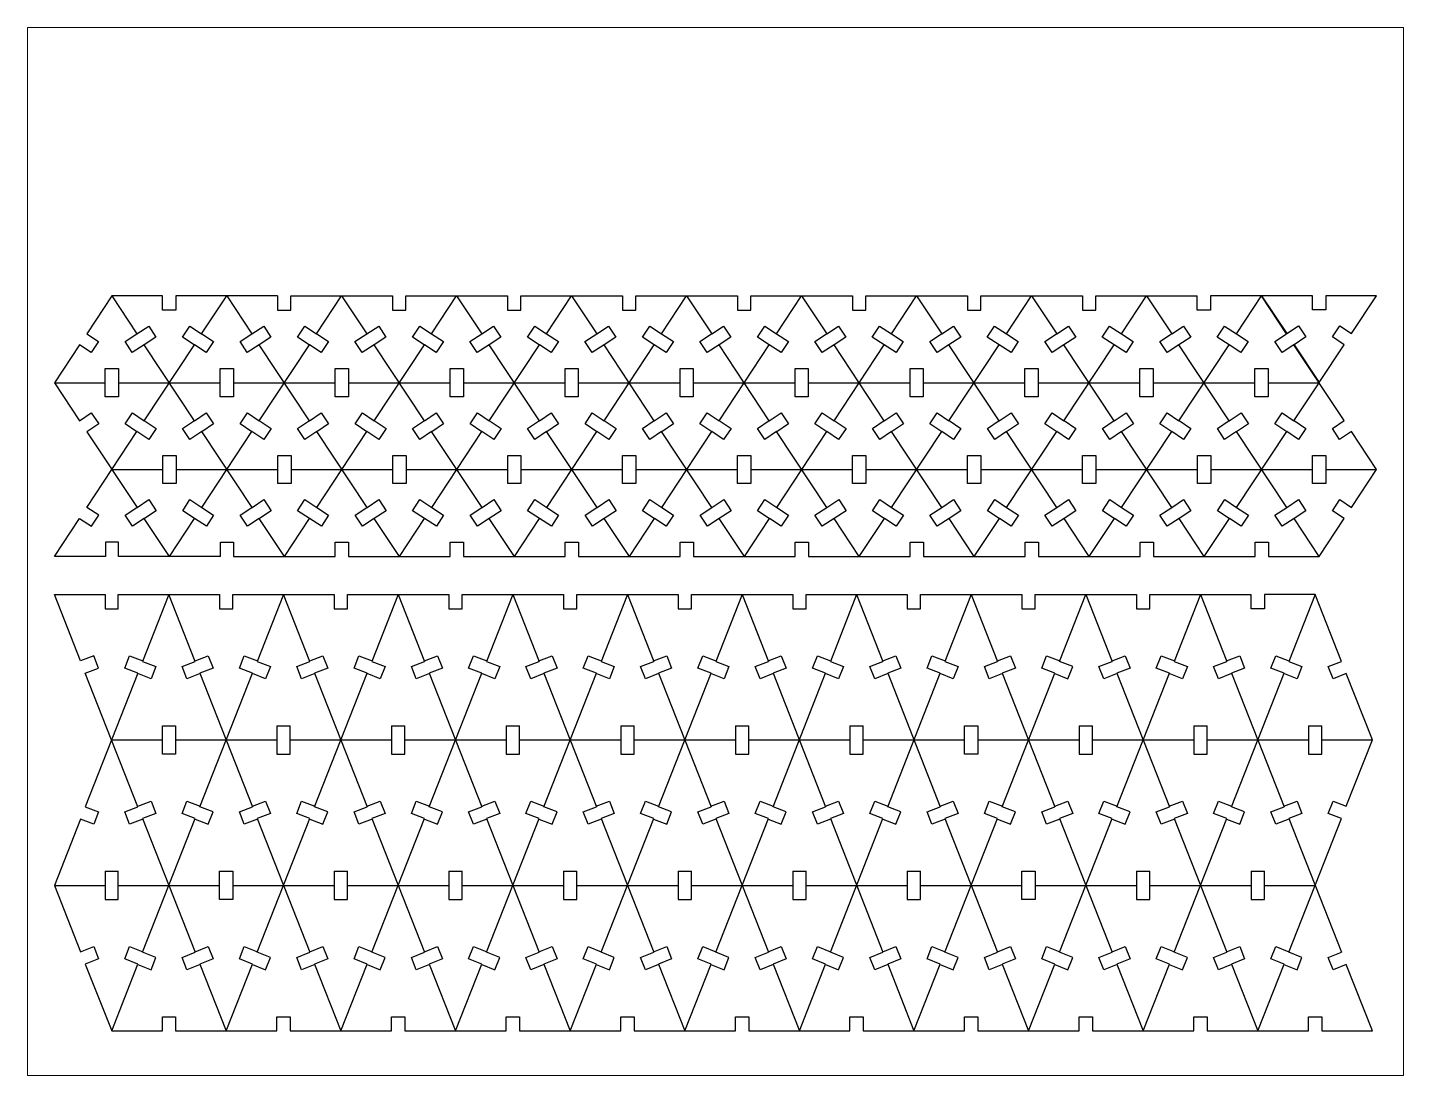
# Paper-space layout 'Layout1' of a CAD drawing. Header units: inches. Extents: x 0.63 to 9.03, y 0.8 to 7.2.
# The model-space entities are those that its viewports show. They can reach past a viewport. Long polylines and large blocks are cut down to what shows.
import ezdxf

# ---------------------------------------------------------------- set-up
doc = ezdxf.new("R2010")
doc.units = ezdxf.units.IN
doc.header["$MEASUREMENT"] = 0
doc.layers.add('sheet1', color=160, linetype='Continuous', plot=False)
doc.layers.add('View Port', color=7, linetype='Continuous', plot=False)

msp = doc.modelspace()

# ---------------------------------------------------------------- linework, layer by layer
at = {"layer": 'sheet1'}
for points in [[(0.67, 6.757), (0.45, 6.423), (0.554, 6.354), (0.489, 6.256), (0.385, 6.325), (0.164, 5.99), (0.613, 5.99)], [(2.134, 6.757), (1.236, 6.757), (1.236, 6.632), (1.119, 6.632), (1.119, 6.757), (0.67, 6.757), (0.893, 6.422), (0.997, 6.491), (1.061, 6.393), (0.957, 6.324)], [(1.399, 6.324), (1.295, 6.393), (1.36, 6.491), (1.464, 6.422), (1.685, 6.757)], [(1.685, 6.757), (1.907, 6.422), (2.012, 6.491), (2.076, 6.393), (1.972, 6.324)], [(2.134, 6.757), (2.134, 6.632), (2.251, 6.632), (2.251, 6.757), (3.149, 6.757)], [(2.414, 6.324), (2.31, 6.393), (2.374, 6.491), (2.479, 6.422), (2.7, 6.757)], [(2.7, 6.757), (2.922, 6.422)], [(3.149, 6.757), (3.149, 6.632), (3.266, 6.632), (3.266, 6.757), (4.164, 6.757)], [(3.429, 6.324), (3.325, 6.393), (3.389, 6.491), (3.494, 6.422), (3.715, 6.757)], [(3.715, 6.757), (3.937, 6.422), (4.041, 6.491), (4.106, 6.393), (4.002, 6.324)], [(4.164, 6.757), (4.164, 6.632), (4.281, 6.632), (4.281, 6.757), (5.179, 6.757)], [(4.444, 6.324), (4.34, 6.393), (4.404, 6.491), (4.509, 6.422), (4.73, 6.757)], [(4.73, 6.757), (4.952, 6.422), (5.056, 6.491), (5.121, 6.393), (5.017, 6.324)], [(5.179, 6.757), (5.179, 6.632), (5.296, 6.632), (5.296, 6.757), (6.194, 6.757)], [(5.459, 6.324), (5.355, 6.393), (5.419, 6.491), (5.523, 6.422), (5.745, 6.757)], [(5.745, 6.757), (5.967, 6.422), (6.071, 6.491), (6.136, 6.393), (6.032, 6.324)], [(6.194, 6.757), (6.194, 6.632), (6.311, 6.632), (6.311, 6.757), (7.209, 6.757)], [(6.474, 6.324), (6.37, 6.393), (6.434, 6.491), (6.538, 6.422), (6.76, 6.757)], [(6.76, 6.757), (6.982, 6.422), (7.086, 6.491), (7.151, 6.393), (7.047, 6.324)], [(7.209, 6.757), (7.209, 6.632), (7.326, 6.632), (7.326, 6.757), (8.224, 6.757)], [(7.489, 6.324), (7.384, 6.393), (7.449, 6.491), (7.553, 6.422), (7.775, 6.757)], [(7.775, 6.757), (7.997, 6.422), (8.101, 6.491), (8.166, 6.393), (8.061, 6.324)], [(8.224, 6.757), (8.224, 6.632), (8.341, 6.632), (8.341, 6.757), (9.239, 6.757)], [(8.504, 6.324), (8.399, 6.393), (8.464, 6.491), (8.568, 6.422), (8.79, 6.757)], [(8.79, 6.757), (9.012, 6.422), (9.116, 6.491), (9.181, 6.393), (9.076, 6.324)], [(9.239, 6.757), (9.239, 6.632), (9.356, 6.632), (9.356, 6.757), (10.253, 6.757)], [(9.518, 6.324), (9.414, 6.393), (9.479, 6.491), (9.583, 6.422), (9.804, 6.757)], [(9.804, 6.757), (10.027, 6.422), (10.131, 6.491), (10.195, 6.393), (10.091, 6.324)], [(10.533, 6.324), (10.429, 6.393), (10.494, 6.491), (10.598, 6.422), (10.819, 6.757), (10.37, 6.757), (10.37, 6.632), (10.253, 6.632), (10.253, 6.757)], [(11.549, 5.656), (11.105, 6.325), (11.001, 6.256), (10.937, 6.354), (11.041, 6.423), (10.819, 6.757)], [(2.922, 6.422), (3.027, 6.491), (3.091, 6.393), (2.987, 6.324)], [(1.401, 5.655), (0.956, 6.325), (0.852, 6.256), (0.788, 6.354), (0.892, 6.423)], [(0.893, 5.558), (0.788, 5.627), (0.853, 5.724), (0.957, 5.655), (1.4, 6.325)], [(1.465, 6.423), (1.569, 6.354), (1.504, 6.256), (1.4, 6.325)], [(2.416, 5.655), (1.971, 6.325), (1.867, 6.256), (1.803, 6.354), (1.907, 6.423)], [(1.908, 5.558), (1.803, 5.627), (1.868, 5.724), (1.972, 5.655), (2.415, 6.325)], [(2.48, 6.423), (2.584, 6.354), (2.519, 6.256), (2.415, 6.325)], [(3.431, 5.655), (2.986, 6.325), (2.882, 6.256), (2.817, 6.354), (2.922, 6.423)], [(2.922, 5.558), (2.818, 5.627), (2.883, 5.724), (2.987, 5.655), (3.43, 6.325)], [(3.494, 6.423), (3.599, 6.354), (3.534, 6.256), (3.43, 6.325)], [(4.445, 5.655), (4.001, 6.325), (3.897, 6.256), (3.832, 6.354), (3.936, 6.423)], [(3.937, 5.558), (3.833, 5.627), (3.898, 5.724), (4.002, 5.655), (4.445, 6.325)], [(4.509, 6.423), (4.614, 6.354), (4.549, 6.256), (4.445, 6.325)], [(5.46, 5.655), (5.016, 6.325), (4.912, 6.256), (4.847, 6.354), (4.951, 6.423)], [(4.952, 5.558), (4.848, 5.627), (4.912, 5.724), (5.017, 5.655), (5.46, 6.325)], [(5.524, 6.423), (5.628, 6.354), (5.564, 6.256), (5.46, 6.325)], [(6.475, 5.655), (6.031, 6.325), (5.927, 6.256), (5.862, 6.354), (5.966, 6.423)], [(5.967, 5.558), (5.863, 5.627), (5.927, 5.724), (6.032, 5.655), (6.475, 6.325)], [(6.539, 6.423), (6.643, 6.354), (6.579, 6.256), (6.475, 6.325)], [(7.49, 5.655), (7.046, 6.325), (6.942, 6.256), (6.877, 6.354), (6.981, 6.423)], [(6.982, 5.558), (6.878, 5.627), (6.942, 5.724), (7.046, 5.655), (7.489, 6.325)], [(7.554, 6.423), (7.658, 6.354), (7.594, 6.256), (7.489, 6.325)], [(8.505, 5.655), (8.061, 6.325), (7.957, 6.256), (7.892, 6.354), (7.996, 6.423)], [(7.997, 5.558), (7.893, 5.627), (7.957, 5.724), (8.061, 5.655), (8.504, 6.325)], [(8.569, 6.423), (8.673, 6.354), (8.609, 6.256), (8.504, 6.325)], [(9.52, 5.655), (9.076, 6.325), (8.971, 6.256), (8.907, 6.354), (9.011, 6.423)], [(9.012, 5.558), (8.907, 5.627), (8.972, 5.724), (9.076, 5.655), (9.519, 6.325)], [(9.584, 6.423), (9.688, 6.354), (9.624, 6.256), (9.519, 6.325)], [(10.535, 5.655), (10.09, 6.325), (9.986, 6.256), (9.922, 6.354), (10.026, 6.423)], [(10.027, 5.558), (9.922, 5.627), (9.987, 5.724), (10.091, 5.655), (10.534, 6.325)], [(10.599, 6.423), (10.703, 6.354), (10.638, 6.256), (10.534, 6.325)], [(0.613, 5.99), (0.613, 6.115), (0.73, 6.115), (0.73, 5.99), (1.628, 5.99)], [(1.628, 5.99), (1.628, 6.115), (1.745, 6.115), (1.745, 5.99), (2.642, 5.99)], [(2.642, 5.99), (2.642, 6.115), (2.759, 6.115), (2.759, 5.99), (3.657, 5.99)], [(3.657, 5.99), (3.657, 6.115), (3.774, 6.115), (3.774, 5.99), (4.672, 5.99)], [(4.672, 5.99), (4.672, 6.115), (4.789, 6.115), (4.789, 5.99), (5.687, 5.99)], [(5.687, 5.99), (5.687, 6.115), (5.804, 6.115), (5.804, 5.99), (6.702, 5.99)], [(6.702, 5.99), (6.702, 6.115), (6.819, 6.115), (6.819, 5.99), (7.717, 5.99)], [(7.717, 5.99), (7.717, 6.115), (7.834, 6.115), (7.834, 5.99), (8.732, 5.99)], [(8.732, 5.99), (8.732, 6.115), (8.849, 6.115), (8.849, 5.99), (9.747, 5.99)], [(9.747, 5.99), (9.747, 6.115), (9.864, 6.115), (9.864, 5.99), (10.762, 5.99)], [(10.762, 5.99), (10.762, 6.115), (10.879, 6.115), (10.879, 5.99), (11.328, 5.99)], [(0.164, 5.99), (0.386, 5.655), (0.49, 5.724), (0.555, 5.627), (0.451, 5.558), (0.894, 4.889)], [(0.73, 5.99), (0.73, 5.865), (0.613, 5.865), (0.613, 5.99)], [(1.745, 5.99), (1.745, 5.865), (1.628, 5.865), (1.628, 5.99)], [(2.759, 5.99), (2.759, 5.865), (2.642, 5.865), (2.642, 5.99)], [(3.774, 5.99), (3.774, 5.865), (3.657, 5.865), (3.657, 5.99)], [(4.789, 5.99), (4.789, 5.865), (4.672, 5.865), (4.672, 5.99)], [(5.804, 5.99), (5.804, 5.865), (5.687, 5.865), (5.687, 5.99)], [(6.819, 5.99), (6.819, 5.865), (6.702, 5.865), (6.702, 5.99)], [(7.834, 5.99), (7.834, 5.865), (7.717, 5.865), (7.717, 5.99)], [(8.849, 5.99), (8.849, 5.865), (8.732, 5.865), (8.732, 5.99)], [(9.864, 5.99), (9.864, 5.865), (9.747, 5.865), (9.747, 5.99)], [(10.879, 5.99), (10.879, 5.865), (10.762, 5.865), (10.762, 5.99)], [(11.042, 5.558), (10.937, 5.627), (11.002, 5.724), (11.106, 5.655), (11.328, 5.99)], [(1.401, 5.655), (1.505, 5.724), (1.57, 5.627), (1.465, 5.558)], [(2.416, 5.655), (2.52, 5.724), (2.584, 5.627), (2.48, 5.558)], [(3.431, 5.655), (3.535, 5.724), (3.599, 5.627), (3.495, 5.558)], [(4.445, 5.655), (4.55, 5.724), (4.614, 5.627), (4.51, 5.558)], [(5.46, 5.655), (5.565, 5.724), (5.629, 5.627), (5.525, 5.558)], [(6.475, 5.655), (6.579, 5.724), (6.644, 5.627), (6.54, 5.558)], [(7.49, 5.655), (7.594, 5.724), (7.659, 5.627), (7.555, 5.558)], [(8.505, 5.655), (8.609, 5.724), (8.674, 5.627), (8.57, 5.558)], [(9.52, 5.655), (9.624, 5.724), (9.689, 5.627), (9.585, 5.558)], [(10.535, 5.655), (10.639, 5.724), (10.704, 5.627), (10.599, 5.558)], [(0.958, 5.656), (1.062, 5.587), (0.998, 5.49), (0.893, 5.559)], [(1.909, 4.889), (1.465, 5.559), (1.36, 5.49), (1.296, 5.587), (1.4, 5.656)], [(1.973, 5.656), (2.077, 5.587), (2.013, 5.49), (1.908, 5.559)], [(2.924, 4.889), (2.48, 5.559), (2.375, 5.49), (2.311, 5.587), (2.415, 5.656)], [(2.988, 5.656), (3.092, 5.587), (3.027, 5.49), (2.923, 5.559)], [(3.939, 4.889), (3.494, 5.559), (3.39, 5.49), (3.326, 5.587), (3.43, 5.656)], [(4.003, 5.656), (4.107, 5.587), (4.042, 5.49), (3.938, 5.559)], [(4.954, 4.889), (4.509, 5.559), (4.405, 5.49), (4.34, 5.587), (4.445, 5.656)], [(5.017, 5.656), (5.122, 5.587), (5.057, 5.49), (4.953, 5.559)], [(5.969, 4.889), (5.524, 5.559), (5.42, 5.49), (5.355, 5.587), (5.46, 5.656)], [(6.032, 5.656), (6.137, 5.587), (6.072, 5.49), (5.968, 5.559)], [(6.983, 4.889), (6.539, 5.559), (6.435, 5.49), (6.37, 5.587), (6.474, 5.656)], [(7.047, 5.656), (7.152, 5.587), (7.087, 5.49), (6.983, 5.559)], [(7.998, 4.889), (7.554, 5.559), (7.45, 5.49), (7.385, 5.587), (7.489, 5.656)], [(8.062, 5.656), (8.166, 5.587), (8.102, 5.49), (7.998, 5.559)], [(9.013, 4.889), (8.569, 5.559), (8.465, 5.49), (8.4, 5.587), (8.504, 5.656)], [(9.077, 5.656), (9.181, 5.587), (9.117, 5.49), (9.013, 5.559)], [(10.028, 4.889), (9.584, 5.559), (9.48, 5.49), (9.415, 5.587), (9.519, 5.656)], [(10.092, 5.656), (10.196, 5.587), (10.132, 5.49), (10.027, 5.559)], [(11.043, 4.889), (10.599, 5.559), (10.494, 5.49), (10.43, 5.587), (10.534, 5.656)], [(11.107, 5.656), (11.211, 5.587), (11.147, 5.49), (11.042, 5.559)], [(11.27, 5.224), (11.27, 5.349), (11.387, 5.349), (11.387, 5.224), (11.836, 5.224), (11.614, 5.559), (11.509, 5.49), (11.445, 5.587), (11.549, 5.656)], [(1.629, 4.457), (0.731, 4.457), (0.731, 4.582), (0.614, 4.582), (0.614, 4.457), (0.165, 4.457), (0.387, 4.792), (0.491, 4.723), (0.555, 4.821), (0.451, 4.89), (0.893, 5.559)], [(1.401, 4.791), (1.297, 4.86), (1.361, 4.958), (1.465, 4.889), (1.908, 5.559)], [(2.416, 4.791), (2.311, 4.86), (2.376, 4.958), (2.48, 4.889), (2.923, 5.559)], [(3.431, 4.791), (3.326, 4.86), (3.391, 4.958), (3.495, 4.889), (3.938, 5.559)], [(4.445, 4.791), (4.341, 4.86), (4.406, 4.958), (4.51, 4.889), (4.953, 5.559)], [(5.46, 4.791), (5.356, 4.86), (5.421, 4.958), (5.525, 4.889), (5.968, 5.559)], [(6.475, 4.791), (6.371, 4.86), (6.435, 4.958), (6.54, 4.889), (6.983, 5.559)], [(7.49, 4.791), (7.386, 4.86), (7.45, 4.958), (7.555, 4.889), (7.998, 5.559)], [(8.505, 4.791), (8.401, 4.86), (8.465, 4.958), (8.57, 4.889), (9.013, 5.559)], [(9.52, 4.791), (9.416, 4.86), (9.48, 4.958), (9.584, 4.889), (10.027, 5.559)], [(10.535, 4.791), (10.431, 4.86), (10.495, 4.958), (10.599, 4.889), (11.042, 5.559)], [(1.121, 5.224), (1.121, 5.349), (1.238, 5.349), (1.238, 5.224), (2.136, 5.224)], [(2.136, 5.224), (2.136, 5.349), (2.253, 5.349), (2.253, 5.224), (3.151, 5.224)], [(3.151, 5.224), (3.151, 5.349), (3.268, 5.349), (3.268, 5.224), (4.166, 5.224)], [(4.166, 5.224), (4.166, 5.349), (4.283, 5.349), (4.283, 5.224), (5.18, 5.224)], [(5.18, 5.224), (5.18, 5.349), (5.297, 5.349), (5.297, 5.224), (6.195, 5.224)], [(6.195, 5.224), (6.195, 5.349), (6.312, 5.349), (6.312, 5.224), (7.21, 5.224)], [(7.21, 5.224), (7.21, 5.349), (7.327, 5.349), (7.327, 5.224), (8.225, 5.224)], [(8.225, 5.224), (8.225, 5.349), (8.342, 5.349), (8.342, 5.224), (9.24, 5.224)], [(9.24, 5.224), (9.24, 5.349), (9.357, 5.349), (9.357, 5.224), (10.255, 5.224)], [(10.255, 5.224), (10.255, 5.349), (10.372, 5.349), (10.372, 5.224), (11.27, 5.224)], [(0.672, 5.224), (1.121, 5.224)], [(1.238, 5.224), (1.238, 5.099), (1.121, 5.099), (1.121, 5.224)], [(2.253, 5.224), (2.253, 5.099), (2.136, 5.099), (2.136, 5.224)], [(3.268, 5.224), (3.268, 5.099), (3.151, 5.099), (3.151, 5.224)], [(4.283, 5.224), (4.283, 5.099), (4.166, 5.099), (4.166, 5.224)], [(5.297, 5.224), (5.297, 5.099), (5.18, 5.099), (5.18, 5.224)], [(6.312, 5.224), (6.312, 5.099), (6.195, 5.099), (6.195, 5.224)], [(7.327, 5.224), (7.327, 5.099), (7.21, 5.099), (7.21, 5.224)], [(8.342, 5.224), (8.342, 5.099), (8.225, 5.099), (8.225, 5.224)], [(9.357, 5.224), (9.357, 5.099), (9.24, 5.099), (9.24, 5.224)], [(10.372, 5.224), (10.372, 5.099), (10.255, 5.099), (10.255, 5.224)], [(11.387, 5.224), (11.387, 5.099), (11.27, 5.099), (11.27, 5.224)], [(11.329, 4.457), (11.55, 4.791), (11.445, 4.86), (11.51, 4.958), (11.614, 4.889), (11.836, 5.224)], [(1.18, 4.457), (0.958, 4.792), (0.854, 4.723), (0.789, 4.821), (0.893, 4.89)], [(0.894, 4.889), (0.998, 4.958), (1.063, 4.86), (0.959, 4.791)], [(1.466, 4.89), (1.57, 4.821), (1.506, 4.723), (1.402, 4.792)], [(2.195, 4.457), (1.973, 4.792), (1.869, 4.723), (1.804, 4.821), (1.908, 4.89)], [(1.909, 4.889), (2.013, 4.958), (2.078, 4.86), (1.974, 4.791)], [(2.481, 4.89), (2.585, 4.821), (2.521, 4.723), (2.416, 4.792)], [(3.21, 4.457), (2.988, 4.792), (2.884, 4.723), (2.819, 4.821), (2.923, 4.89)], [(2.924, 4.889), (3.028, 4.958), (3.093, 4.86), (2.988, 4.791)], [(3.496, 4.89), (3.6, 4.821), (3.536, 4.723), (3.431, 4.792)], [(4.225, 4.457), (4.003, 4.792), (3.898, 4.723), (3.834, 4.821), (3.938, 4.89)], [(3.939, 4.889), (4.043, 4.958), (4.108, 4.86), (4.003, 4.791)], [(4.511, 4.89), (4.615, 4.821), (4.551, 4.723), (4.446, 4.792)], [(5.24, 4.457), (5.017, 4.792), (4.913, 4.723), (4.849, 4.821), (4.953, 4.89)], [(4.954, 4.889), (5.058, 4.958), (5.122, 4.86), (5.018, 4.791)], [(5.526, 4.89), (5.63, 4.821), (5.565, 4.723), (5.461, 4.792)], [(6.255, 4.457), (6.032, 4.792), (5.928, 4.723), (5.864, 4.821), (5.968, 4.89)], [(5.969, 4.889), (6.073, 4.958), (6.137, 4.86), (6.033, 4.791)], [(6.541, 4.89), (6.645, 4.821), (6.58, 4.723), (6.476, 4.792)], [(7.269, 4.457), (7.047, 4.792), (6.943, 4.723), (6.878, 4.821), (6.983, 4.89)], [(6.983, 4.889), (7.088, 4.958), (7.152, 4.86), (7.048, 4.791)], [(7.555, 4.89), (7.66, 4.821), (7.595, 4.723), (7.491, 4.792)], [(8.284, 4.457), (8.062, 4.792), (7.958, 4.723), (7.893, 4.821), (7.998, 4.89)], [(7.998, 4.889), (8.102, 4.958), (8.167, 4.86), (8.063, 4.791)], [(8.57, 4.89), (8.675, 4.821), (8.61, 4.723), (8.506, 4.792)], [(9.299, 4.457), (9.077, 4.792), (8.973, 4.723), (8.908, 4.821), (9.012, 4.89)], [(9.013, 4.889), (9.117, 4.958), (9.182, 4.86), (9.078, 4.791)], [(9.585, 4.89), (9.689, 4.821), (9.625, 4.723), (9.521, 4.792)], [(10.314, 4.457), (10.092, 4.792), (9.988, 4.723), (9.923, 4.821), (10.027, 4.89)], [(10.028, 4.889), (10.132, 4.958), (10.197, 4.86), (10.093, 4.791)], [(10.6, 4.89), (10.704, 4.821), (10.64, 4.723), (10.536, 4.792)], [(10.763, 4.457), (10.763, 4.582), (10.88, 4.582), (10.88, 4.457), (11.329, 4.457), (11.107, 4.792), (11.003, 4.723), (10.938, 4.821), (11.042, 4.89)], [(11.043, 4.889), (11.147, 4.958), (11.212, 4.86), (11.108, 4.791)], [(1.18, 4.457), (1.402, 4.792)], [(2.195, 4.457), (2.416, 4.792)], [(3.21, 4.457), (3.431, 4.792)], [(4.225, 4.457), (4.446, 4.792)], [(5.24, 4.457), (5.461, 4.792)], [(6.255, 4.457), (6.476, 4.792)], [(7.269, 4.457), (7.491, 4.792)], [(8.284, 4.457), (8.506, 4.792)], [(9.299, 4.457), (9.521, 4.792)], [(10.314, 4.457), (10.536, 4.792)], [(1.629, 4.457), (1.629, 4.582), (1.746, 4.582), (1.746, 4.457), (2.644, 4.457)], [(2.644, 4.457), (2.644, 4.582), (2.761, 4.582), (2.761, 4.457), (3.659, 4.457)], [(3.659, 4.457), (3.659, 4.582), (3.776, 4.582), (3.776, 4.457), (4.674, 4.457)], [(4.674, 4.457), (4.674, 4.582), (4.791, 4.582), (4.791, 4.457), (5.689, 4.457)], [(5.689, 4.457), (5.689, 4.582), (5.806, 4.582), (5.806, 4.457), (6.703, 4.457)], [(6.703, 4.457), (6.703, 4.582), (6.82, 4.582), (6.82, 4.457), (7.718, 4.457)], [(7.718, 4.457), (7.718, 4.582), (7.835, 4.582), (7.835, 4.457), (8.733, 4.457)], [(8.733, 4.457), (8.733, 4.582), (8.85, 4.582), (8.85, 4.457), (9.748, 4.457)], [(9.748, 4.457), (9.748, 4.582), (9.865, 4.582), (9.865, 4.457), (10.763, 4.457)], [(0.902, 2.246), (0.437, 3.426), (0.554, 3.471), (0.511, 3.58), (0.394, 3.534), (0.164, 4.12), (0.611, 4.12), (0.611, 3.995), (0.728, 3.995), (0.728, 4.12), (1.623, 4.12)], [(1.451, 3.422), (1.334, 3.376), (1.291, 3.485), (1.408, 3.53), (1.175, 4.12), (0.943, 3.53), (1.059, 3.485), (1.017, 3.376), (0.9, 3.422)], [(1.623, 4.12), (1.623, 3.995), (1.74, 3.995), (1.74, 4.12), (2.635, 4.12)], [(2.462, 3.422), (2.346, 3.376), (2.303, 3.485), (2.42, 3.53), (2.187, 4.12), (1.955, 3.53), (2.071, 3.485), (2.028, 3.376), (1.912, 3.422)], [(2.635, 4.12), (2.635, 3.995), (2.752, 3.995), (2.752, 4.12), (3.646, 4.12)], [(3.199, 4.12), (2.967, 3.53), (3.083, 3.485), (3.04, 3.376), (2.924, 3.422)], [(3.199, 4.12), (3.431, 3.53)], [(3.646, 4.12), (3.646, 3.995), (3.763, 3.995), (3.763, 4.12), (4.658, 4.12)], [(4.211, 4.12), (3.978, 3.53), (4.095, 3.485), (4.052, 3.376), (3.936, 3.422)], [(4.211, 4.12), (4.443, 3.53)], [(4.658, 4.12), (4.658, 3.995), (4.775, 3.995), (4.775, 4.12), (5.67, 4.12)], [(5.222, 4.12), (4.99, 3.53), (5.106, 3.485), (5.064, 3.376), (4.947, 3.422)], [(5.222, 4.12), (5.455, 3.53)], [(5.67, 4.12), (5.67, 3.995), (5.787, 3.995), (5.787, 4.12), (6.682, 4.12)], [(6.234, 4.12), (6.002, 3.53), (6.118, 3.485), (6.075, 3.376), (5.959, 3.422)], [(6.234, 4.12), (6.467, 3.53)], [(6.682, 4.12), (6.682, 3.995), (6.799, 3.995), (6.799, 4.12), (7.693, 4.12)], [(7.246, 4.12), (7.014, 3.53), (7.13, 3.485), (7.087, 3.376), (6.971, 3.422)], [(7.246, 4.12), (7.478, 3.53)], [(7.693, 4.12), (7.693, 3.995), (7.81, 3.995), (7.81, 4.12), (8.705, 4.12)], [(8.258, 4.12), (8.025, 3.53), (8.142, 3.485), (8.099, 3.376), (7.983, 3.422)], [(8.258, 4.12), (8.49, 3.53)], [(8.705, 4.12), (8.705, 3.995), (8.822, 3.995), (8.822, 4.12), (9.717, 4.12)], [(8.994, 3.422), (9.111, 3.376), (9.153, 3.485), (9.037, 3.53), (9.269, 4.12)], [(9.269, 4.12), (9.502, 3.53)], [(9.717, 4.12), (9.717, 3.995), (9.834, 3.995), (9.834, 4.12), (10.729, 4.12)], [(10.281, 4.12), (10.049, 3.53), (10.165, 3.485), (10.122, 3.376), (10.006, 3.422)], [(10.281, 4.12), (10.514, 3.53)], [(11.293, 4.12), (10.846, 4.12), (10.846, 3.995), (10.729, 3.995), (10.729, 4.12)], [(11.351, 2.836), (11.799, 2.836), (11.568, 3.422), (11.452, 3.376), (11.409, 3.485), (11.525, 3.53), (11.293, 4.12), (11.061, 3.53), (11.177, 3.485), (11.134, 3.376), (11.018, 3.422)], [(0.902, 3.426), (0.786, 3.471), (0.828, 3.58), (0.945, 3.534)], [(1.406, 3.534), (1.522, 3.58), (1.565, 3.471), (1.449, 3.426), (1.914, 2.246)], [(1.914, 3.426), (1.797, 3.471), (1.84, 3.58), (1.957, 3.534)], [(2.418, 3.534), (2.534, 3.58), (2.577, 3.471), (2.461, 3.426), (2.925, 2.246)], [(2.925, 3.426), (2.809, 3.471), (2.852, 3.58), (2.968, 3.534)], [(3.474, 3.422), (3.358, 3.376), (3.315, 3.485), (3.431, 3.53)], [(3.43, 3.534), (3.546, 3.58), (3.589, 3.471), (3.473, 3.426), (3.937, 2.246)], [(3.937, 3.426), (3.821, 3.471), (3.864, 3.58), (3.98, 3.534)], [(4.486, 3.422), (4.37, 3.376), (4.327, 3.485), (4.443, 3.53)], [(4.441, 3.534), (4.558, 3.58), (4.601, 3.471), (4.484, 3.426), (4.949, 2.246)], [(4.949, 3.426), (4.833, 3.471), (4.875, 3.58), (4.992, 3.534)], [(5.498, 3.422), (5.381, 3.376), (5.338, 3.485), (5.455, 3.53)], [(5.453, 3.534), (5.569, 3.58), (5.612, 3.471), (5.496, 3.426), (5.961, 2.246)], [(5.961, 3.426), (5.844, 3.471), (5.887, 3.58), (6.004, 3.534)], [(6.509, 3.422), (6.393, 3.376), (6.35, 3.485), (6.467, 3.53)], [(6.465, 3.534), (6.581, 3.58), (6.624, 3.471), (6.508, 3.426), (6.972, 2.246)], [(6.972, 3.426), (6.856, 3.471), (6.899, 3.58), (7.015, 3.534)], [(7.521, 3.422), (7.405, 3.376), (7.362, 3.485), (7.478, 3.53)], [(7.477, 3.534), (7.593, 3.58), (7.636, 3.471), (7.52, 3.426), (7.984, 2.246)], [(7.984, 3.426), (7.868, 3.471), (7.911, 3.58), (8.027, 3.534)], [(8.533, 3.422), (8.417, 3.376), (8.374, 3.485), (8.49, 3.53)], [(8.488, 3.534), (8.605, 3.58), (8.648, 3.471), (8.531, 3.426), (8.996, 2.246)], [(8.996, 3.426), (8.88, 3.471), (8.922, 3.58), (9.039, 3.534)], [(9.545, 3.422), (9.428, 3.376), (9.385, 3.485), (9.502, 3.53)], [(9.5, 3.534), (9.616, 3.58), (9.659, 3.471), (9.543, 3.426), (10.008, 2.246)], [(10.008, 3.426), (9.891, 3.471), (9.934, 3.58), (10.051, 3.534)], [(10.556, 3.422), (10.44, 3.376), (10.397, 3.485), (10.514, 3.53)], [(10.512, 3.534), (10.628, 3.58), (10.671, 3.471), (10.555, 3.426), (11.019, 2.246)], [(11.019, 3.426), (10.903, 3.471), (10.946, 3.58), (11.062, 3.534)], [(0.902, 3.426), (0.437, 2.246), (0.554, 2.2), (0.511, 2.091), (0.394, 2.137), (0.164, 1.552), (0.611, 1.552)], [(1.406, 2.137), (1.522, 2.091), (1.565, 2.2), (1.449, 2.246), (1.914, 3.426)], [(2.418, 2.137), (2.534, 2.091), (2.577, 2.2), (2.461, 2.246), (2.925, 3.426)], [(3.43, 2.137), (3.546, 2.091), (3.589, 2.2), (3.473, 2.246), (3.937, 3.426)], [(4.441, 2.137), (4.558, 2.091), (4.601, 2.2), (4.484, 2.246), (4.949, 3.426)], [(5.453, 2.137), (5.569, 2.091), (5.612, 2.2), (5.496, 2.246), (5.961, 3.426)], [(6.465, 2.137), (6.581, 2.091), (6.624, 2.2), (6.508, 2.246), (6.972, 3.426)], [(7.477, 2.137), (7.593, 2.091), (7.636, 2.2), (7.52, 2.246), (7.984, 3.426)], [(8.488, 2.137), (8.605, 2.091), (8.648, 2.2), (8.531, 2.246), (8.996, 3.426)], [(9.5, 2.137), (9.616, 2.091), (9.659, 2.2), (9.543, 2.246), (10.008, 3.426)], [(10.512, 2.137), (10.628, 2.091), (10.671, 2.2), (10.555, 2.246), (11.019, 3.426)], [(1.117, 2.836), (1.117, 2.961), (1.234, 2.961), (1.234, 2.836), (2.129, 2.836)], [(2.129, 2.961), (2.246, 2.961)], [(2.129, 2.961), (2.129, 2.711), (2.246, 2.711), (2.246, 2.961)], [(3.14, 2.961), (3.14, 2.711), (3.257, 2.711), (3.257, 2.961)], [(3.14, 2.961), (3.257, 2.961)], [(4.152, 2.961), (4.152, 2.711), (4.269, 2.711), (4.269, 2.961)], [(4.152, 2.961), (4.269, 2.961)], [(5.164, 2.961), (5.164, 2.711), (5.281, 2.711), (5.281, 2.961)], [(5.164, 2.961), (5.281, 2.961)], [(6.176, 2.961), (6.176, 2.711), (6.293, 2.711), (6.293, 2.961)], [(6.176, 2.961), (6.293, 2.961)], [(7.187, 2.961), (7.304, 2.961)], [(7.187, 2.961), (7.187, 2.711), (7.304, 2.711), (7.304, 2.961)], [(8.199, 2.836), (8.199, 2.961), (8.316, 2.961), (8.316, 2.836), (9.211, 2.836)], [(9.211, 2.961), (9.328, 2.961)], [(9.211, 2.961), (9.211, 2.711), (9.328, 2.711), (9.328, 2.961)], [(10.223, 2.961), (10.34, 2.961)], [(10.223, 2.961), (10.223, 2.711), (10.34, 2.711), (10.34, 2.961)], [(11.234, 2.961), (11.351, 2.961)], [(11.234, 2.961), (11.234, 2.711), (11.351, 2.711), (11.351, 2.961)], [(0.67, 2.836), (1.117, 2.836)], [(1.234, 2.836), (1.234, 2.711), (1.117, 2.711), (1.117, 2.836)], [(2.246, 2.836), (3.14, 2.836)], [(3.257, 2.836), (4.152, 2.836)], [(4.269, 2.836), (5.164, 2.836)], [(5.281, 2.836), (6.176, 2.836)], [(6.293, 2.836), (7.187, 2.836)], [(7.304, 2.836), (8.199, 2.836)], [(8.316, 2.836), (8.316, 2.711), (8.199, 2.711), (8.199, 2.836)], [(9.328, 2.836), (10.223, 2.836)], [(10.34, 2.836), (11.234, 2.836)], [(11.525, 2.141), (11.409, 2.187), (11.452, 2.296), (11.568, 2.25), (11.799, 2.836)], [(0.945, 2.137), (0.828, 2.091), (0.786, 2.2), (0.902, 2.246)], [(0.9, 2.25), (1.017, 2.296), (1.059, 2.187), (0.943, 2.141), (1.408, 0.962)], [(1.408, 2.141), (1.291, 2.187), (1.334, 2.296), (1.451, 2.25)], [(1.957, 2.137), (1.84, 2.091), (1.797, 2.2), (1.914, 2.246)], [(1.912, 2.25), (2.028, 2.296), (2.071, 2.187), (1.955, 2.141), (2.42, 0.962)], [(2.42, 2.141), (2.303, 2.187), (2.346, 2.296), (2.462, 2.25)], [(2.968, 2.137), (2.852, 2.091), (2.809, 2.2), (2.925, 2.246)], [(2.924, 2.25), (3.04, 2.296), (3.083, 2.187), (2.967, 2.141), (3.431, 0.962)], [(3.431, 2.141), (3.315, 2.187), (3.358, 2.296), (3.474, 2.25)], [(3.98, 2.137), (3.864, 2.091), (3.821, 2.2), (3.937, 2.246)], [(3.936, 2.25), (4.052, 2.296), (4.095, 2.187), (3.978, 2.141), (4.443, 0.962)], [(4.443, 2.141), (4.327, 2.187), (4.37, 2.296), (4.486, 2.25)], [(4.992, 2.137), (4.875, 2.091), (4.833, 2.2), (4.949, 2.246)], [(4.947, 2.25), (5.064, 2.296), (5.106, 2.187), (4.99, 2.141), (5.455, 0.962)], [(5.455, 2.141), (5.338, 2.187), (5.381, 2.296), (5.498, 2.25)], [(6.004, 2.137), (5.887, 2.091), (5.844, 2.2), (5.961, 2.246)], [(5.959, 2.25), (6.075, 2.296), (6.118, 2.187), (6.002, 2.141), (6.467, 0.962)], [(6.467, 2.141), (6.35, 2.187), (6.393, 2.296), (6.509, 2.25)], [(7.015, 2.137), (6.899, 2.091), (6.856, 2.2), (6.972, 2.246)], [(6.971, 2.25), (7.087, 2.296), (7.13, 2.187), (7.014, 2.141), (7.478, 0.962)], [(7.478, 2.141), (7.362, 2.187), (7.405, 2.296), (7.521, 2.25)], [(8.027, 2.137), (7.911, 2.091), (7.868, 2.2), (7.984, 2.246)], [(7.983, 2.25), (8.099, 2.296), (8.142, 2.187), (8.025, 2.141), (8.49, 0.962)], [(8.49, 2.141), (8.374, 2.187), (8.417, 2.296), (8.533, 2.25)], [(9.039, 2.137), (8.922, 2.091), (8.88, 2.2), (8.996, 2.246)], [(8.994, 2.25), (9.111, 2.296), (9.153, 2.187), (9.037, 2.141), (9.502, 0.962)], [(9.502, 2.141), (9.385, 2.187), (9.428, 2.296), (9.545, 2.25)], [(10.051, 2.137), (9.934, 2.091), (9.891, 2.2), (10.008, 2.246)], [(10.006, 2.25), (10.122, 2.296), (10.165, 2.187), (10.049, 2.141), (10.514, 0.962)], [(10.514, 2.141), (10.397, 2.187), (10.44, 2.296), (10.556, 2.25)], [(11.062, 2.137), (10.946, 2.091), (10.903, 2.2), (11.019, 2.246)], [(11.018, 2.25), (11.134, 2.296), (11.177, 2.187), (11.061, 2.141), (11.525, 0.962)], [(0.9, 0.853), (1.017, 0.807), (1.059, 0.916), (0.943, 0.962), (1.408, 2.141)], [(1.912, 0.853), (2.028, 0.807), (2.071, 0.916), (1.955, 0.962), (2.42, 2.141)], [(2.924, 0.853), (3.04, 0.807), (3.083, 0.916), (2.967, 0.962), (3.431, 2.141)], [(3.936, 0.853), (4.052, 0.807), (4.095, 0.916), (3.978, 0.962), (4.443, 2.141)], [(4.947, 0.853), (5.064, 0.807), (5.106, 0.916), (4.99, 0.962), (5.455, 2.141)], [(5.959, 0.853), (6.075, 0.807), (6.118, 0.916), (6.002, 0.962), (6.467, 2.141)], [(6.971, 0.853), (7.087, 0.807), (7.13, 0.916), (7.014, 0.962), (7.478, 2.141)], [(7.983, 0.853), (8.099, 0.807), (8.142, 0.916), (8.025, 0.962), (8.49, 2.141)], [(8.994, 0.853), (9.111, 0.807), (9.153, 0.916), (9.037, 0.962), (9.502, 2.141)], [(10.006, 0.853), (10.122, 0.807), (10.165, 0.916), (10.049, 0.962), (10.514, 2.141)], [(11.018, 0.853), (11.134, 0.807), (11.177, 0.916), (11.061, 0.962), (11.525, 2.141)], [(0.611, 1.677), (0.728, 1.677)], [(0.611, 1.677), (0.611, 1.427), (0.728, 1.427), (0.728, 1.677)], [(1.623, 1.552), (1.623, 1.677), (1.74, 1.677), (1.74, 1.552), (2.635, 1.552)], [(2.635, 1.677), (2.752, 1.677)], [(2.635, 1.677), (2.635, 1.427), (2.752, 1.427), (2.752, 1.677)], [(3.646, 1.677), (3.763, 1.677)], [(3.646, 1.677), (3.646, 1.427), (3.763, 1.427), (3.763, 1.677)], [(4.658, 1.677), (4.775, 1.677)], [(4.658, 1.677), (4.658, 1.427), (4.775, 1.427), (4.775, 1.677)], [(5.67, 1.677), (5.787, 1.677)], [(5.67, 1.677), (5.67, 1.427), (5.787, 1.427), (5.787, 1.677)], [(6.682, 1.677), (6.799, 1.677)], [(6.682, 1.677), (6.682, 1.427), (6.799, 1.427), (6.799, 1.677)], [(7.693, 1.677), (7.81, 1.677)], [(7.693, 1.677), (7.693, 1.427), (7.81, 1.427), (7.81, 1.677)], [(8.705, 1.552), (8.705, 1.677), (8.822, 1.677), (8.822, 1.552), (9.717, 1.552)], [(9.717, 1.677), (9.834, 1.677)], [(9.717, 1.677), (9.717, 1.427), (9.834, 1.427), (9.834, 1.677)], [(10.729, 1.677), (10.846, 1.677)], [(10.729, 1.677), (10.729, 1.427), (10.846, 1.427), (10.846, 1.677)], [(0.164, 1.552), (0.394, 0.966), (0.511, 1.012), (0.554, 0.903), (0.437, 0.857), (0.67, 0.267), (0.902, 0.857), (0.786, 0.903), (0.828, 1.012), (0.945, 0.966)], [(0.728, 1.552), (1.623, 1.552)], [(1.74, 1.552), (1.74, 1.427), (1.623, 1.427), (1.623, 1.552)], [(2.752, 1.552), (3.646, 1.552)], [(3.763, 1.552), (4.658, 1.552)], [(4.775, 1.552), (5.67, 1.552)], [(5.787, 1.552), (6.682, 1.552)], [(6.799, 1.552), (7.693, 1.552)], [(7.81, 1.552), (8.705, 1.552)], [(8.822, 1.552), (8.822, 1.427), (8.705, 1.427), (8.705, 1.552)], [(9.834, 1.552), (10.729, 1.552)], [(10.846, 1.552), (11.293, 1.552)], [(1.406, 0.966), (1.522, 1.012), (1.565, 0.903), (1.449, 0.857), (1.681, 0.267), (1.914, 0.857), (1.797, 0.903), (1.84, 1.012), (1.957, 0.966)], [(2.418, 0.966), (2.534, 1.012), (2.577, 0.903), (2.461, 0.857), (2.693, 0.267), (2.925, 0.857), (2.809, 0.903), (2.852, 1.012), (2.968, 0.966)], [(3.43, 0.966), (3.546, 1.012), (3.589, 0.903), (3.473, 0.857), (3.705, 0.267), (3.937, 0.857), (3.821, 0.903), (3.864, 1.012), (3.98, 0.966)], [(4.441, 0.966), (4.558, 1.012), (4.601, 0.903), (4.484, 0.857), (4.717, 0.267), (4.949, 0.857), (4.833, 0.903), (4.875, 1.012), (4.992, 0.966)], [(5.453, 0.966), (5.569, 1.012), (5.612, 0.903), (5.496, 0.857), (5.728, 0.267), (5.961, 0.857), (5.844, 0.903), (5.887, 1.012), (6.004, 0.966)], [(6.465, 0.966), (6.581, 1.012), (6.624, 0.903), (6.508, 0.857), (6.74, 0.267), (6.972, 0.857), (6.856, 0.903), (6.899, 1.012), (7.015, 0.966)], [(7.477, 0.966), (7.593, 1.012), (7.636, 0.903), (7.52, 0.857), (7.752, 0.267), (7.984, 0.857), (7.868, 0.903), (7.911, 1.012), (8.027, 0.966)], [(8.488, 0.966), (8.605, 1.012), (8.648, 0.903), (8.531, 0.857), (8.764, 0.267), (8.996, 0.857), (8.88, 0.903), (8.922, 1.012), (9.039, 0.966)], [(9.5, 0.966), (9.616, 1.012), (9.659, 0.903), (9.543, 0.857), (9.775, 0.267), (10.008, 0.857), (9.891, 0.903), (9.934, 1.012), (10.051, 0.966)], [(10.512, 0.966), (10.628, 1.012), (10.671, 0.903), (10.555, 0.857), (10.787, 0.267), (11.019, 0.857), (10.903, 0.903), (10.946, 1.012), (11.062, 0.966)], [(1.451, 0.853), (1.334, 0.807), (1.291, 0.916), (1.408, 0.962)], [(2.462, 0.853), (2.346, 0.807), (2.303, 0.916), (2.42, 0.962)], [(3.474, 0.853), (3.358, 0.807), (3.315, 0.916), (3.431, 0.962)], [(4.486, 0.853), (4.37, 0.807), (4.327, 0.916), (4.443, 0.962)], [(5.498, 0.853), (5.381, 0.807), (5.338, 0.916), (5.455, 0.962)], [(6.509, 0.853), (6.393, 0.807), (6.35, 0.916), (6.467, 0.962)], [(7.521, 0.853), (7.405, 0.807), (7.362, 0.916), (7.478, 0.962)], [(8.533, 0.853), (8.417, 0.807), (8.374, 0.916), (8.49, 0.962)], [(9.545, 0.853), (9.428, 0.807), (9.385, 0.916), (9.502, 0.962)], [(10.556, 0.853), (10.44, 0.807), (10.397, 0.916), (10.514, 0.962)], [(11.234, 0.267), (11.234, 0.392), (11.351, 0.392), (11.351, 0.267), (11.799, 0.267), (11.568, 0.853), (11.452, 0.807), (11.409, 0.916), (11.525, 0.962)], [(0.67, 0.267), (1.117, 0.267), (1.117, 0.392), (1.234, 0.392), (1.234, 0.267), (2.129, 0.267)], [(2.129, 0.267), (2.129, 0.392), (2.246, 0.392), (2.246, 0.267), (3.14, 0.267)], [(3.14, 0.267), (3.14, 0.392), (3.257, 0.392), (3.257, 0.267), (4.152, 0.267)], [(4.152, 0.267), (4.152, 0.392), (4.269, 0.392), (4.269, 0.267), (5.164, 0.267)], [(5.164, 0.267), (5.164, 0.392), (5.281, 0.392), (5.281, 0.267), (6.176, 0.267)], [(6.176, 0.267), (6.176, 0.392), (6.293, 0.392), (6.293, 0.267), (7.187, 0.267)], [(7.187, 0.267), (7.187, 0.392), (7.304, 0.392), (7.304, 0.267), (8.199, 0.267)], [(8.199, 0.267), (8.199, 0.392), (8.316, 0.392), (8.316, 0.267), (9.211, 0.267)], [(9.211, 0.267), (9.211, 0.392), (9.328, 0.392), (9.328, 0.267), (10.223, 0.267)], [(10.223, 0.267), (10.223, 0.392), (10.34, 0.392), (10.34, 0.267), (11.234, 0.267)]]:
    msp.add_lwpolyline(points, dxfattribs=at)
msp.add_lwpolyline([(11.043, 6.424), (11.147, 6.493), (11.212, 6.396), (11.108, 6.326), (11.329, 5.993), (11.55, 6.326), (11.445, 6.395), (11.51, 6.493), (11.614, 6.424), (11.836, 6.759), (11.387, 6.759), (11.387, 6.634), (11.27, 6.634), (11.27, 6.759), (10.821, 6.759)], close=True, dxfattribs=at)

psp = doc.layouts.get("Layout1")

# ---------------------------------------------------------------- viewports
at = {"layer": 'View Port'}
psp.add_viewport(center=(4.8289, 4), size=(8.4, 6.4), view_center_point=(6, 4.5), view_height=9.254129, dxfattribs=at)

doc.saveas('drawing.dxf')
